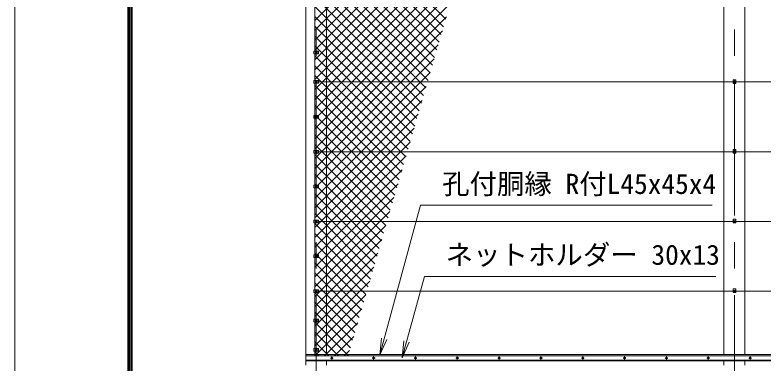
# Model space of a CAD drawing. Units: millimetres at full size; details may follow other scales. Extents: x -12600 to 12600, y -8910 to 8910.
# Drawn here: x -12600 to -7235, y -2853 to -358 of the extents above; entities that cross this region are included whole.
import ezdxf
from ezdxf.enums import TextEntityAlignment as Align

# ---------------------------------------------------------------- set-up
doc = ezdxf.new("R2010")
doc.units = ezdxf.units.MM
doc.header["$LTSCALE"] = 30
doc.linetypes.add('USER1', pattern=[50.8, 31.75, -6.35, 6.35, -6.35])
for name, color, linetype, lineweight in [('0-0_D-STR1', 1, 'Continuous', 18), ('0-1_D-BMK', 2, 'USER1', 13), ('0-2_0', 7, 'Continuous', 18), ('0-4_D-STR3', 3, 'Continuous', 13), ('0-8_D-STR2', 7, 'Continuous', 13), ('0-9_D-STR-TXT', 7, 'Continuous', 13), ('0-C_D-TTL', 7, 'Continuous', 18)]:
    doc.layers.add(name, color=color, linetype=linetype, lineweight=lineweight)
doc.styles.add('ＭＳ ゴシック', font='')
doc.styles.get('ＭＳ ゴシック').set_extended_font_data('MS Gothic')

# ---------------------------------------------------------------- blocks, each defined once
blk = doc.blocks.new('_Open')
at = {"layer": '0-2_0'}
blk.add_line((-30, 5), (0, 0), dxfattribs=at)
blk.add_lwpolyline([(-30, -5), (0, 0), (-30, 0)], dxfattribs=at)

msp = doc.modelspace()

# ---------------------------------------------------------------- linework, layer by layer
at = {"layer": '0-0_D-STR1'}
for p, q in [((-10365.02, -2793.32), (-10365.02, 114.68)), ((-7515.02, 114.68), (-7515.02, -2793.32)), ((-7365.02, -2793.32), (-7365.02, 114.68)), ((-10515.02, -2793.32), (-4527.76, -2793.32)), ((-10515.02, -2834.32), (-4527.76, -2834.32)), ((-10515.02, -2838.32), (-4527.76, -2838.32)), ((-10365.02, -2868.32), (-10365.02, -2838.32)), ((-7515.02, -2838.32), (-7515.02, -2868.32)), ((-7365.02, -2868.32), (-7365.02, -2838.32))]:
    msp.add_line(p, q, dxfattribs=at)
msp.add_lwpolyline([(-10365.02, 4265.47), (-10515.02, 4265.47), (-10515.02, -2868.32)], dxfattribs=at)
at = {"layer": '0-1_D-BMK'}
for p, q in [((-10440.02, -4843.32), (-10440.02, 4340.47)), ((-7440.02, -4843.32), (-7440.02, 4340.47)), ((-10450.02, -628.32), (-10430.02, -628.32)), ((-10450.02, -838.32), (-10430.02, -838.32)), ((-7450.02, -838.32), (-7430.02, -838.32)), ((-10450.02, -1088.32), (-10430.02, -1088.32)), ((-10450.02, -1338.32), (-10430.02, -1338.32)), ((-7450.02, -1338.32), (-7430.02, -1338.32)), ((-10450.02, -1588.32), (-10430.02, -1588.32)), ((-10450.02, -1838.32), (-10430.02, -1838.32)), ((-7450.02, -1838.32), (-7430.02, -1838.32)), ((-10450.02, -2088.32), (-10430.02, -2088.32)), ((-10450.02, -2338.32), (-10430.02, -2338.32)), ((-7450.02, -2338.32), (-7430.02, -2338.32)), ((-10450.02, -2548.32), (-10430.02, -2548.32)), ((-10450.02, -2758.41), (-10430.02, -2758.41)), ((-10317.85, -2817.32), (-10337.19, -2817.32)), ((-10327.52, -2807.64), (-10327.52, -2826.99)), ((-10017.85, -2817.32), (-10037.19, -2817.32)), ((-10027.52, -2807.64), (-10027.52, -2826.99)), ((-9717.85, -2817.32), (-9737.19, -2817.32)), ((-9727.52, -2807.64), (-9727.52, -2826.99)), ((-9417.85, -2817.32), (-9437.19, -2817.32)), ((-9427.52, -2807.64), (-9427.52, -2826.99)), ((-9117.85, -2817.32), (-9137.19, -2817.32)), ((-9127.52, -2807.64), (-9127.52, -2826.99)), ((-8817.85, -2817.32), (-8837.19, -2817.32)), ((-8827.52, -2807.64), (-8827.52, -2826.99)), ((-8517.85, -2817.32), (-8537.19, -2817.32)), ((-8527.52, -2807.64), (-8527.52, -2826.99)), ((-8217.85, -2817.32), (-8237.19, -2817.32)), ((-8227.52, -2807.64), (-8227.52, -2826.99)), ((-7917.85, -2817.32), (-7937.19, -2817.32)), ((-7927.52, -2807.64), (-7927.52, -2826.99)), ((-7617.85, -2817.32), (-7637.19, -2817.32)), ((-7627.52, -2807.64), (-7627.52, -2826.99)), ((-7317.85, -2817.32), (-7337.19, -2817.32)), ((-7327.52, -2807.64), (-7327.52, -2826.99))]:
    msp.add_line(p, q, dxfattribs=at)
at = {"layer": '0-4_D-STR3'}
for p, q in [((-10450.02, -618.82), (-10450.02, -137.82)), ((-10457.22, -618.82), (-10422.82, -618.82)), ((-10457.22, -618.82), (-10457.22, -637.82)), ((-10457.22, -637.82), (-10422.82, -637.82)), ((-10450.02, -828.82), (-10450.02, -637.82)), ((-10446.52, -624.56), (-10440.02, -620.81)), ((-10446.52, -632.07), (-10446.52, -624.56)), ((-10440.02, -635.82), (-10446.52, -632.07)), ((-10440.02, -620.81), (-10433.52, -624.56)), ((-10433.52, -632.07), (-10440.02, -635.82)), ((-10433.52, -624.56), (-10433.52, -632.07)), ((-10422.82, -618.82), (-10422.82, -637.82)), ((-10457.22, -828.82), (-10422.82, -828.82)), ((-10457.22, -828.82), (-10457.22, -847.82)), ((-10457.22, -847.82), (-10422.82, -847.82)), ((-10450.02, -1328.82), (-10450.02, -847.82)), ((-10446.52, -834.56), (-10440.02, -830.81)), ((-10446.52, -842.07), (-10446.52, -834.56)), ((-10440.02, -845.82), (-10446.52, -842.07)), ((-10440.02, -830.81), (-10433.52, -834.56)), ((-10433.52, -842.07), (-10440.02, -845.82)), ((-10433.52, -834.56), (-10433.52, -842.07)), ((-10422.82, -828.82), (-10422.82, -847.82)), ((-10422.82, -838.32), (-3690.02, -838.32)), ((-7446.52, -834.56), (-7440.02, -830.81)), ((-7446.52, -842.07), (-7446.52, -834.56)), ((-7440.02, -845.82), (-7446.52, -842.07)), ((-7440.02, -830.81), (-7433.52, -834.56)), ((-7433.52, -842.07), (-7440.02, -845.82)), ((-7433.52, -834.56), (-7433.52, -842.07)), ((-10457.22, -1078.82), (-10422.82, -1078.82)), ((-10457.22, -1078.82), (-10457.22, -1097.82)), ((-10457.22, -1097.82), (-10422.82, -1097.82)), ((-10446.52, -1084.56), (-10440.02, -1080.81)), ((-10446.52, -1092.07), (-10446.52, -1084.56)), ((-10440.02, -1095.82), (-10446.52, -1092.07)), ((-10440.02, -1080.81), (-10433.52, -1084.56)), ((-10433.52, -1092.07), (-10440.02, -1095.82)), ((-10433.52, -1084.56), (-10433.52, -1092.07)), ((-10422.82, -1078.82), (-10422.82, -1097.82)), ((-10457.22, -1328.82), (-10422.82, -1328.82)), ((-10457.22, -1328.82), (-10457.22, -1347.82)), ((-10446.52, -1334.56), (-10440.02, -1330.81)), ((-10446.52, -1342.07), (-10446.52, -1334.56)), ((-10440.02, -1330.81), (-10433.52, -1334.56)), ((-10433.52, -1334.56), (-10433.52, -1342.07)), ((-10422.82, -1328.82), (-10422.82, -1347.82)), ((-10422.82, -1338.32), (-3690.02, -1338.32)), ((-7446.52, -1334.56), (-7440.02, -1330.81)), ((-7446.52, -1342.07), (-7446.52, -1334.56)), ((-7440.02, -1330.81), (-7433.52, -1334.56)), ((-7433.52, -1334.56), (-7433.52, -1342.07)), ((-10457.22, -1347.82), (-10422.82, -1347.82)), ((-10450.02, -1578.82), (-10450.02, -1347.82)), ((-10440.02, -1345.82), (-10446.52, -1342.07)), ((-10433.52, -1342.07), (-10440.02, -1345.82)), ((-7440.02, -1345.82), (-7446.52, -1342.07)), ((-7433.52, -1342.07), (-7440.02, -1345.82)), ((-10457.22, -1578.82), (-10422.82, -1578.82)), ((-10457.22, -1578.82), (-10457.22, -1597.82)), ((-10457.22, -1597.82), (-10422.82, -1597.82)), ((-10450.02, -1828.82), (-10450.02, -1597.82)), ((-10446.52, -1584.56), (-10440.02, -1580.81)), ((-10446.52, -1592.07), (-10446.52, -1584.56)), ((-10440.02, -1595.82), (-10446.52, -1592.07)), ((-10440.02, -1580.81), (-10433.52, -1584.56)), ((-10433.52, -1592.07), (-10440.02, -1595.82)), ((-10433.52, -1584.56), (-10433.52, -1592.07)), ((-10422.82, -1578.82), (-10422.82, -1597.82)), ((-10457.22, -1828.82), (-10422.82, -1828.82)), ((-10457.22, -1828.82), (-10457.22, -1847.82)), ((-10457.22, -1847.82), (-10422.82, -1847.82)), ((-10450.02, -2078.82), (-10450.02, -1847.82)), ((-10446.52, -1834.56), (-10440.02, -1830.81)), ((-10446.52, -1842.07), (-10446.52, -1834.56)), ((-10440.02, -1845.82), (-10446.52, -1842.07)), ((-10440.02, -1830.81), (-10433.52, -1834.56)), ((-10433.52, -1842.07), (-10440.02, -1845.82)), ((-10433.52, -1834.56), (-10433.52, -1842.07)), ((-10422.82, -1828.82), (-10422.82, -1847.82)), ((-10422.82, -1838.32), (-3690.02, -1838.32)), ((-7446.52, -1834.56), (-7440.02, -1830.81)), ((-7446.52, -1842.07), (-7446.52, -1834.56)), ((-7440.02, -1845.82), (-7446.52, -1842.07)), ((-7440.02, -1830.81), (-7433.52, -1834.56)), ((-7433.52, -1842.07), (-7440.02, -1845.82)), ((-7433.52, -1834.56), (-7433.52, -1842.07)), ((-10457.22, -2078.82), (-10422.82, -2078.82)), ((-10457.22, -2078.82), (-10457.22, -2097.82)), ((-10446.52, -2084.56), (-10440.02, -2080.81)), ((-10446.52, -2092.07), (-10446.52, -2084.56)), ((-10440.02, -2095.82), (-10446.52, -2092.07)), ((-10440.02, -2080.81), (-10433.52, -2084.56)), ((-10433.52, -2092.07), (-10440.02, -2095.82)), ((-10433.52, -2084.56), (-10433.52, -2092.07)), ((-10422.82, -2078.82), (-10422.82, -2097.82)), ((-10457.22, -2097.82), (-10422.82, -2097.82)), ((-10450.02, -2328.82), (-10450.02, -2097.82)), ((-10457.22, -2328.82), (-10422.82, -2328.82)), ((-10457.22, -2328.82), (-10457.22, -2347.82)), ((-10457.22, -2347.82), (-10422.82, -2347.82)), ((-10450.02, -2538.82), (-10450.02, -2347.82)), ((-10446.52, -2334.56), (-10440.02, -2330.81)), ((-10440.02, -2330.81), (-10433.52, -2334.56)), ((-10433.52, -2342.07), (-10440.02, -2345.82)), ((-10433.52, -2334.56), (-10433.52, -2342.07)), ((-10422.82, -2328.82), (-10422.82, -2347.82)), ((-10422.82, -2338.32), (-3690.02, -2338.32)), ((-7446.52, -2334.56), (-7440.02, -2330.81)), ((-7446.52, -2342.07), (-7446.52, -2334.56)), ((-7440.02, -2345.82), (-7446.52, -2342.07)), ((-7440.02, -2330.81), (-7433.52, -2334.56)), ((-7433.52, -2342.07), (-7440.02, -2345.82)), ((-7433.52, -2334.56), (-7433.52, -2342.07)), ((-10457.22, -2538.82), (-10422.82, -2538.82)), ((-10457.22, -2538.82), (-10457.22, -2557.82)), ((-10457.22, -2557.82), (-10422.82, -2557.82)), ((-10450.02, -2748.91), (-10450.02, -2557.82)), ((-10446.52, -2544.56), (-10440.02, -2540.81)), ((-10446.52, -2552.07), (-10446.52, -2544.56)), ((-10440.02, -2555.82), (-10446.52, -2552.07)), ((-10440.02, -2540.81), (-10433.52, -2544.56)), ((-10433.52, -2552.07), (-10440.02, -2555.82)), ((-10433.52, -2544.56), (-10433.52, -2552.07)), ((-10422.82, -2538.82), (-10422.82, -2557.82)), ((-10457.22, -2748.91), (-10422.82, -2748.91)), ((-10457.22, -2748.91), (-10457.22, -2767.91)), ((-10457.22, -2767.91), (-10422.82, -2767.91)), ((-10450.02, -2802.32), (-10450.02, -2767.91)), ((-10446.52, -2754.66), (-10440.02, -2750.9)), ((-10446.52, -2762.16), (-10446.52, -2754.66)), ((-10440.02, -2765.91), (-10446.52, -2762.16)), ((-10440.02, -2750.9), (-10433.52, -2754.66)), ((-10433.52, -2762.16), (-10440.02, -2765.91)), ((-10433.52, -2754.66), (-10433.52, -2762.16)), ((-10422.82, -2748.91), (-10422.82, -2767.91)), ((-4527.76, -2802.32), (-10515.02, -2802.32)), ((-4527.76, -2832.32), (-10515.02, -2832.32))]:
    msp.add_line(p, q, dxfattribs=at)
for points in [[(-7430.52, -822.32), (-7430.52, -848.32), (-7449.52, -848.32)], [(-7430.52, -822.32), (-7449.52, -822.32), (-7449.52, -848.32)], [(-7430.52, -1322.32), (-7430.52, -1348.32), (-7449.52, -1348.32)], [(-7430.52, -1322.32), (-7449.52, -1322.32), (-7449.52, -1348.32)], [(-7430.52, -1822.32), (-7430.52, -1848.32), (-7449.52, -1848.32)], [(-7430.52, -1822.32), (-7449.52, -1822.32), (-7449.52, -1848.32)], [(-10440.02, -2345.82), (-10446.52, -2342.07), (-10446.52, -2334.56)], [(-7430.52, -2322.32), (-7430.52, -2348.32), (-7449.52, -2348.32)], [(-7430.52, -2322.32), (-7449.52, -2322.32), (-7449.52, -2348.32)]]:
    msp.add_lwpolyline(points, dxfattribs=at)
for points in [[(-10327.52, -2811.57), (-10332.5, -2814.44), (-10332.5, -2820.19), (-10327.52, -2823.07), (-10322.54, -2820.19), (-10322.54, -2814.44)], [(-10027.52, -2811.57), (-10032.5, -2814.44), (-10032.5, -2820.19), (-10027.52, -2823.07), (-10022.54, -2820.19), (-10022.54, -2814.44)], [(-9727.52, -2811.57), (-9732.5, -2814.44), (-9732.5, -2820.19), (-9727.52, -2823.07), (-9722.54, -2820.19), (-9722.54, -2814.44)], [(-9427.52, -2811.57), (-9432.5, -2814.44), (-9432.5, -2820.19), (-9427.52, -2823.07), (-9422.54, -2820.19), (-9422.54, -2814.44)], [(-9127.52, -2811.57), (-9132.5, -2814.44), (-9132.5, -2820.19), (-9127.52, -2823.07), (-9122.54, -2820.19), (-9122.54, -2814.44)], [(-8827.52, -2811.57), (-8832.5, -2814.44), (-8832.5, -2820.19), (-8827.52, -2823.07), (-8822.54, -2820.19), (-8822.54, -2814.44)], [(-8527.52, -2811.57), (-8532.5, -2814.44), (-8532.5, -2820.19), (-8527.52, -2823.07), (-8522.54, -2820.19), (-8522.54, -2814.44)], [(-8227.52, -2811.57), (-8232.5, -2814.44), (-8232.5, -2820.19), (-8227.52, -2823.07), (-8222.54, -2820.19), (-8222.54, -2814.44)], [(-7927.52, -2811.57), (-7932.5, -2814.44), (-7932.5, -2820.19), (-7927.52, -2823.07), (-7922.54, -2820.19), (-7922.54, -2814.44)], [(-7627.52, -2811.57), (-7632.5, -2814.44), (-7632.5, -2820.19), (-7627.52, -2823.07), (-7622.54, -2820.19), (-7622.54, -2814.44)], [(-7327.52, -2811.57), (-7332.5, -2814.44), (-7332.5, -2820.19), (-7327.52, -2823.07), (-7322.54, -2820.19), (-7322.54, -2814.44)]]:
    msp.add_lwpolyline(points, close=True, dxfattribs=at)
for centre, radius in [((-10440.02, -628.32), 6.25), ((-10440.02, -838.32), 6.25), ((-7440.02, -838.32), 6.25), ((-10440.02, -1088.32), 6.25), ((-10440.02, -1338.32), 6.25), ((-7440.02, -1338.32), 6.25), ((-10440.02, -1588.32), 6.25), ((-10440.02, -1838.32), 6.25), ((-7440.02, -1838.32), 6.25), ((-10440.02, -2088.32), 6.25), ((-10440.02, -2338.32), 6.25), ((-7440.02, -2338.32), 6.25), ((-10440.02, -2548.32), 6.25), ((-10440.02, -2758.41), 6.25), ((-10327.52, -2817.32), 6.5), ((-10327.52, -2817.32), 4.98), ((-10027.52, -2817.32), 6.5), ((-10027.52, -2817.32), 4.98), ((-9727.52, -2817.32), 6.5), ((-9727.52, -2817.32), 4.98), ((-9427.52, -2817.32), 6.5), ((-9427.52, -2817.32), 4.98), ((-9127.52, -2817.32), 6.5), ((-9127.52, -2817.32), 4.98), ((-8827.52, -2817.32), 6.5), ((-8827.52, -2817.32), 4.98), ((-8527.52, -2817.32), 6.5), ((-8527.52, -2817.32), 4.98), ((-8227.52, -2817.32), 6.5), ((-8227.52, -2817.32), 4.98), ((-7927.52, -2817.32), 6.5), ((-7927.52, -2817.32), 4.98), ((-7627.52, -2817.32), 6.5), ((-7627.52, -2817.32), 4.98), ((-7327.52, -2817.32), 6.5), ((-7327.52, -2817.32), 4.98)]:
    msp.add_circle(centre, radius, dxfattribs=at)
at = {"layer": '0-8_D-STR2'}
for p, q in [((-10450.02, -397.58), (-9130.19, 922.25)), ((-10450.02, -468.29), (-9159.1, 822.64)), ((-10450.02, -539), (-9188.01, 723.02)), ((-10450.02, -609.71), (-9216.91, 623.4)), ((-9510.52, -388.44), (-10450.02, 551.07)), ((-10450.02, -680.42), (-9245.82, 523.79)), ((-9526.42, -443.24), (-10450.02, 480.35)), ((-10450.02, -751.13), (-9274.72, 424.17)), ((-9542.33, -498.05), (-10450.02, 409.64)), ((-9558.23, -552.86), (-10450.02, 338.93)), ((-10450.02, -821.84), (-9303.63, 324.55)), ((-9574.13, -607.67), (-10450.02, 268.22)), ((-10450.02, -892.55), (-9332.54, 224.94)), ((-9590.04, -662.47), (-10450.02, 197.51)), ((-9605.94, -717.28), (-10450.02, 126.8)), ((-10450.02, -963.26), (-9361.44, 125.32)), ((-9621.85, -772.09), (-10450.02, 56.09)), ((-10450.02, -1033.97), (-9390.35, 25.7)), ((-9637.75, -826.89), (-10450.02, -14.62)), ((-10450.02, -1104.68), (-9419.25, -73.91)), ((-9653.65, -881.7), (-10450.02, -85.33)), ((-9669.56, -936.51), (-10450.02, -156.04)), ((-10450.02, -1175.39), (-9448.16, -173.53)), ((-9685.46, -991.32), (-10450.02, -226.75)), ((-10450.02, -1246.1), (-9477.07, -273.15)), ((-9701.36, -1046.12), (-10450.02, -297.46)), ((-9717.27, -1100.93), (-10450.02, -368.17)), ((-10450.02, -1316.81), (-9505.97, -372.76)), ((-9733.17, -1155.74), (-10450.02, -438.88)), ((-10450.02, -1387.52), (-9534.88, -472.38)), ((-9749.07, -1210.54), (-10450.02, -509.59)), ((-10450.02, -1458.24), (-9563.79, -572)), ((-9764.98, -1265.35), (-10450.02, -580.31)), ((-9780.88, -1320.16), (-10450.02, -651.02)), ((-10450.02, -1528.95), (-9592.69, -671.61)), ((-9796.78, -1374.97), (-10450.02, -721.73)), ((-10450.02, -1599.66), (-9621.6, -771.23)), ((-9812.69, -1429.77), (-10450.02, -792.44)), ((-9828.59, -1484.58), (-10450.02, -863.15)), ((-10450.02, -1670.37), (-9650.5, -870.85)), ((-9844.5, -1539.39), (-10450.02, -933.86)), ((-10450.02, -1741.08), (-9679.41, -970.46)), ((-9860.4, -1594.19), (-10450.02, -1004.57)), ((-10450.02, -1811.79), (-9708.32, -1070.08)), ((-9876.3, -1649), (-10450.02, -1075.28)), ((-9892.21, -1703.81), (-10450.02, -1145.99)), ((-10450.02, -1882.5), (-9737.22, -1169.7)), ((-9908.11, -1758.62), (-10450.02, -1216.7)), ((-10450.02, -1953.21), (-9766.13, -1269.32)), ((-9924.01, -1813.42), (-10450.02, -1287.41)), ((-9939.92, -1868.23), (-10450.02, -1358.12)), ((-10450.02, -2023.92), (-9795.03, -1368.93)), ((-9955.82, -1923.04), (-10450.02, -1428.83)), ((-10450.02, -2094.63), (-9823.94, -1468.55)), ((-9971.72, -1977.84), (-10450.02, -1499.54)), ((-10450.02, -2165.34), (-9852.85, -1568.17)), ((-9987.63, -2032.65), (-10450.02, -1570.26)), ((-10003.53, -2087.46), (-10450.02, -1640.97)), ((-10450.02, -2236.05), (-9881.75, -1667.78)), ((-10019.43, -2142.27), (-10450.02, -1711.68)), ((-10450.02, -2306.76), (-9910.66, -1767.4)), ((-10035.34, -2197.07), (-10450.02, -1782.39)), ((-10051.24, -2251.88), (-10450.02, -1853.1)), ((-10450.02, -2377.47), (-9939.56, -1867.02)), ((-10067.14, -2306.69), (-10450.02, -1923.81)), ((-10450.02, -2448.19), (-9968.47, -1966.63)), ((-10083.05, -2361.49), (-10450.02, -1994.52)), ((-10098.95, -2416.3), (-10450.02, -2065.23)), ((-10450.02, -2518.9), (-9997.38, -2066.25)), ((-10114.86, -2471.11), (-10450.02, -2135.94)), ((-10450.02, -2589.61), (-10026.28, -2165.87)), ((-10130.76, -2525.91), (-10450.02, -2206.65)), ((-10450.02, -2660.32), (-10055.19, -2265.48)), ((-10146.66, -2580.72), (-10450.02, -2277.36)), ((-10162.57, -2635.53), (-10450.02, -2348.07)), ((-10450.02, -2731.03), (-10084.09, -2365.1)), ((-10178.47, -2690.34), (-10450.02, -2418.78)), ((-10450.02, -2801.74), (-10113, -2464.72)), ((-10194.37, -2745.14), (-10450.02, -2489.49)), ((-10210.28, -2799.95), (-10450.02, -2560.2)), ((-10379.89, -2802.32), (-10141.91, -2564.33)), ((-10278.62, -2802.32), (-10450.02, -2630.92)), ((-10309.18, -2802.32), (-10170.81, -2663.95)), ((-10349.33, -2802.32), (-10450.02, -2701.63)), ((-10420.04, -2802.32), (-10450.02, -2772.34)), ((-10238.47, -2802.32), (-10199.72, -2763.57))]:
    msp.add_line(p, q, dxfattribs=at)
at = {"layer": '0-9_D-STR-TXT'}
for points in [[(-7599.02, -1722.37), (-9692.66, -1722.37), (-9982.84, -2793.79)], [(-7573.57, -2233.4), (-9662.64, -2233.4), (-9823.46, -2813)]]:
    msp.add_lwpolyline(points, dxfattribs=at)
at = {"layer": '0-C_D-TTL', "color": 2}
msp.add_lwpolyline([(-12600, 8910), (12600, 8910), (12600, -8910), (-12600, -8910)], close=True, dxfattribs=at)
at = {"layer": '0-C_D-TTL'}
for points in [[(-11790, 8250), (11790, 8250), (11790, -8250), (-11790, -8250)], [(-11782.5, 8242.5), (11782.5, 8242.5), (11782.5, -8242.5), (-11782.5, -8242.5)], [(-11775, 8235), (11775, 8235), (11775, -8235), (-11775, -8235)], [(-11767.5, 8227.5), (11767.5, 8227.5), (11767.5, -8227.5), (-11767.5, -8227.5)], [(-11760, 8220), (11760, 8220), (11760, -8220), (-11760, -8220)]]:
    msp.add_lwpolyline(points, close=True, dxfattribs=at)

# ---------------------------------------------------------------- block references
at = {"layer": '0-9_D-STR-TXT', "xscale": 4, "yscale": 4}
for p, rotation in [((-9983.36, -2795.72), 254.84557), ((-9823.99, -2814.92), 254.49274)]:
    msp.add_blockref('_Open', p, dxfattribs=dict(at, rotation=rotation))

# ---------------------------------------------------------------- texts
at = {"layer": '0-9_D-STR-TXT', "style": 'ＭＳ ゴシック'}
for s, p in [('孔付胴縁 R付L45x45x4', (-9536.84, -1684.62)), ('ネットホルダー 30x13', (-9511.39, -2192.6))]:
    msp.add_text(s, height=144.3, dxfattribs=at).set_placement(p, align=Align.BOTTOM_LEFT)

doc.saveas('drawing.dxf')
